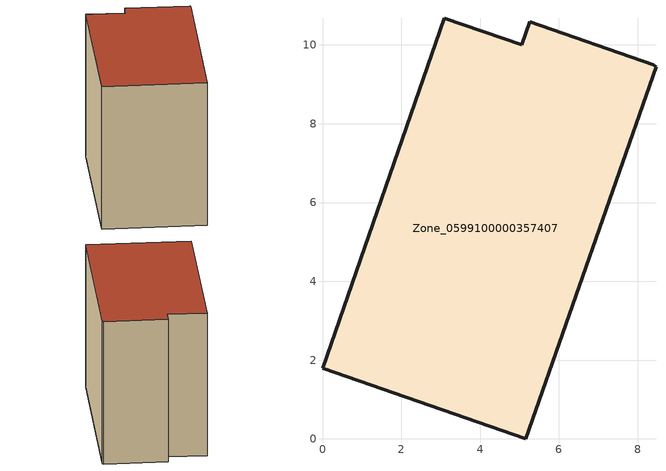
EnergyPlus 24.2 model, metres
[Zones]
Zone_0599100000357407
 floor ground (C_G): 0,1.79 3.1,10.68 5.05,10 5.26,10.6 8.4,9.5 8.46,9.44 5.16,0 z0
 wall outside (C_F): 3.1,10.68 0,1.79 5.16,0 8.46,9.44 8.4,9.5 5.26,10.6 5.05,10 3.1,10.68 z0:8
 roof outside (C_R): 5.16,0 8.46,9.44 8.4,9.5 5.26,10.6 5.05,10 3.1,10.68 0,1.79 z8
[BUILDING]
Pand.0599100000357407: North Axis=0; Terrain=City; Loads Convergence Tolerance Value=0.04; Temperature Convergence Tolerance Value=0.4; Solar Distribution=FullExterior; Maximum Number of Warmup Days=25; Minimum Number of Warmup Days=1
[Site:Location]
Rotterdam.The.Hague.AP_ZH_NLD Design_Conditions: Latitude=51.96; Longitude=4.45; Time Zone=1; Elevation=-4.5
[SITE:GROUNDTEMPERATURE:BUILDINGSURFACE]
18, 18, 18, 18, 18, 18, 18, 18, 18, 18, 18, 18
[MATERIAL] Thermal Absorptance=0.9; Solar Absorptance=0.7; Visible Absorptance=0.7
Name | Roughness | Thickness | Conductivity | Density | Specific Heat
G.TI.1992-2005 | MediumSmooth | 0.15 | 0.06 | 540 | 1210
F.TI.1992-2005 | Rough | 0.3 | 0.12 | 1920 | 840
R.TI.1992-2005 | MediumRough | 0.2 | 0.08 | 1500 | 1000
[CONSTRUCTION]
C_G: G.TI.1992-2005
C_F: F.TI.1992-2005
C_R: R.TI.1992-2005
[ZONE]
Zone_0599100000357407: Type=1; Multiplier=1; Ceiling Height=Autocalculate; Volume=Autocalculate; Floor Area=autocalculate; Part of Total Floor Area=Yes
[ZONEINFILTRATION:DESIGNFLOWRATE]
Infil_Zone_0599100000357407: Zone or ZoneList or Space or SpaceList=Zone_0599100000357407; Schedule=AlwaysOn; Design Flow Rate Calculation Method=Flow/Area; Flow Rate per Floor Area=0.0015; Constant Term Coefficient=1; Temperature Term Coefficient=0; Velocity Term Coefficient=0; Velocity Squared Term Coefficient=0
[HVACTEMPLATE:ZONE:IDEALLOADSAIRSYSTEM]
Zone_0599100000357407: Maximum Heating Supply Air Temperature=50; Minimum Cooling Supply Air Temperature=13; Maximum Heating Supply Air Humidity Ratio=0.0156; Minimum Cooling Supply Air Humidity Ratio=0.0077; Heating Limit=NoLimit; Cooling Limit=NoLimit; Dehumidification Control Type=ConstantSensibleHeatRatio; Cooling Sensible Heat Ratio=0.7; Dehumidification Setpoint=60; Humidification Control Type=None; Humidification Setpoint=30; Outdoor Air Method=None; Outdoor Air Flow Rate per Person=0.00944; Outdoor Air Flow Rate per Zone Floor Area=0; Outdoor Air Flow Rate per Zone=0; Demand Controlled Ventilation Type=None; Outdoor Air Economizer Type=NoEconomizer; Heat Recovery Type=None; Sensible Heat Recovery Effectiveness=0.7; Latent Heat Recovery Effectiveness=0.65
[ZONECONTROL:THERMOSTAT]
ThermostatControl_Zone_0599100000357407: Zone or ZoneList=Zone_0599100000357407; Control Type Schedule=DualSetpointControlType; Control 1=Thermostat_Zone_0599100000357407; Temperature Difference Between Cutout And Setpoint=0
[THERMOSTATSETPOINT:DUALSETPOINT]
Thermostat_Zone_0599100000357407: Heating Setpoint Temperature Schedule=HeatingSetpoint_Zone_0599100000357407; Cooling Setpoint Temperature Schedule=CoolingSetpoint_Zone_0599100000357407
[SCHEDULE:COMPACT]
HeatingSetpoint_Zone_0599100000357407: Through: 12/31, For: AllDays, Until: 24:00, 21
CoolingSetpoint_Zone_0599100000357407: Through: 12/31, For: AllDays, Until: 24:00, 24
DualSetpointControlType: Through: 12/31, For: AllDays, Until: 24:00, 4
AlwaysOn: Through: 12/31, For: AllDays, Until: 24:00, 1
